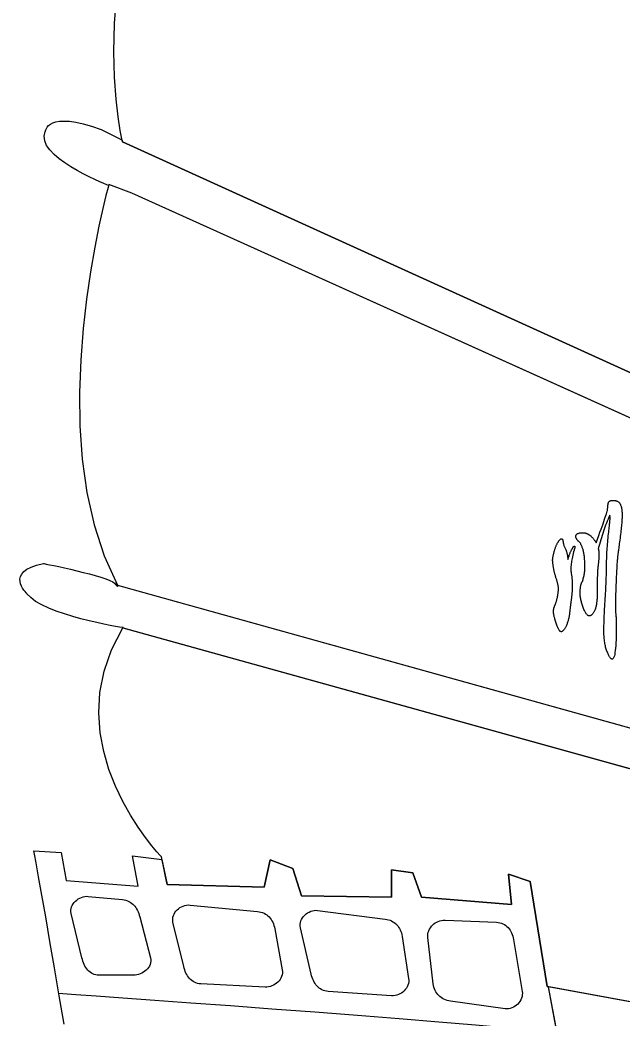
# Model space of a CAD drawing. Extents: x -45 to 45, y -91 to 91.
# Drawn here: x -20.69 to -5.53, y -52.34 to -27.2 of the extents above; entities that cross this region are included whole.
import ezdxf

# ---------------------------------------------------------------- set-up
doc = ezdxf.new("R2010")
doc.units = 0
doc.layers.get('0').update_dxf_attribs({"linetype": 'CONTINUOUS'})

msp = doc.modelspace()

# ---------------------------------------------------------------- linework, layer by layer
for points in [[(12.4916, -44.1894), (-18.1193, -30.27), (-18.1193, -30.27), (-18.1349, -30.1961), (-18.1743, -29.9834), (-18.2257, -29.6448), (-18.2775, -29.1934), (-18.3178, -28.6419), (-18.3351, -28.0036), (-18.3177, -27.2913), (-18.254, -26.5183)], [(-18.467, -31.3685), (-18.467, -31.3685), (-18.51, -31.351), (-18.5852, -31.3199), (-18.6872, -31.2758), (-18.8109, -31.22), (-18.9507, -31.1533), (-19.1017, -31.077), (-19.2584, -30.992), (-19.4157, -30.8995), (-19.5679, -30.8003), (-19.7102, -30.6958), (-19.837, -30.5868), (-19.9433, -30.4746), (-20.0235, -30.3599), (-20.0727, -30.2442), (-20.0853, -30.1283), (-20.0563, -30.0134), (-20.0563, -30.0134), (-20.0555, -30.0072), (-20.052, -29.9902), (-20.0438, -29.9648), (-20.0293, -29.9335), (-20.0061, -29.8985), (-19.9728, -29.8623), (-19.9273, -29.8273), (-19.8677, -29.796), (-19.792, -29.7703), (-19.6984, -29.7532), (-19.585, -29.7467), (-19.4502, -29.7535), (-19.2916, -29.7755), (-19.1077, -29.8157), (-18.8964, -29.8759), (-18.6559, -29.959), (-18.131, -30.2158), (-18.131, -30.2158), (-18.1295, -30.222), (-18.1282, -30.228), (-18.127, -30.2336), (-18.126, -30.2389), (-18.1249, -30.2437), (-18.124, -30.2482), (-18.1231, -30.2523), (-18.1224, -30.256), (-18.1216, -30.2592), (-18.121, -30.262), (-18.1204, -30.2643), (-18.12, -30.2664), (-18.1196, -30.2679), (-18.1194, -30.2691), (-18.1193, -30.2697), (-18.1193, -30.27), (12.4916, -44.1894)], [(-18.46, -31.3434), (-18.46, -31.3434), (-18.4796, -31.4151), (-18.5332, -31.6217), (-18.6124, -31.9502), (-18.7092, -32.3878), (-18.8151, -32.9212), (-18.9222, -33.5378), (-19.0221, -34.2244), (-19.1067, -34.9684), (-19.1675, -35.7563), (-19.1967, -36.5755), (-19.1858, -37.413), (-19.1269, -38.2559), (-19.0113, -39.0909), (-18.8313, -39.9056), (-18.5783, -40.6866), (-18.2445, -41.4212), (13.2311, -50.194)], [(12.7746, -45.3974), (-17.8851, -31.5609), (-18.46, -31.3434), (-18.46, -31.3434), (-18.46, -31.3434), (-18.46, -31.3437), (-18.4601, -31.3442), (-18.4604, -31.345), (-18.4606, -31.3458), (-18.4609, -31.347), (-18.4612, -31.3483), (-18.4618, -31.3499), (-18.4621, -31.3515), (-18.4627, -31.3534), (-18.4633, -31.3554), (-18.464, -31.3577), (-18.4646, -31.3601), (-18.4654, -31.3628), (-18.4661, -31.3655), (-18.467, -31.3685)], [(12.7999, -45.4088), (-17.8851, -31.5609), (-18.46, -31.3434)], [(-6.2089, -40.3546), (-6.2089, -40.3546), (-6.1741, -40.262), (-6.1417, -40.175), (-6.1114, -40.0931), (-6.0834, -40.0166), (-6.0574, -39.9452), (-6.0338, -39.8794), (-6.0123, -39.8186), (-5.9932, -39.7634), (-5.9759, -39.7131), (-5.9611, -39.6683), (-5.9483, -39.6287), (-5.9379, -39.5945), (-5.9295, -39.5654), (-5.9234, -39.5419), (-5.9195, -39.5234), (-5.9179, -39.5105), (-5.9179, -39.5105), (-5.917, -39.4924), (-5.9161, -39.4754), (-5.915, -39.4591), (-5.9138, -39.4439), (-5.9123, -39.4293), (-5.9108, -39.4157), (-5.9091, -39.4029), (-5.9074, -39.3911), (-5.9052, -39.3799), (-5.903, -39.3698), (-5.9006, -39.3604), (-5.8982, -39.3521), (-5.8955, -39.3445), (-5.8927, -39.3378), (-5.8897, -39.3319), (-5.8867, -39.327), (-5.8867, -39.327), (-5.8831, -39.3224), (-5.8793, -39.3183), (-5.8751, -39.3143), (-5.8707, -39.3108), (-5.8657, -39.3074), (-5.8604, -39.3045), (-5.8548, -39.3017), (-5.8489, -39.2994), (-5.8425, -39.2971), (-5.8358, -39.2952), (-5.8287, -39.2936), (-5.8213, -39.2925), (-5.8134, -39.2914), (-5.8053, -39.2907), (-5.7968, -39.2903), (-5.788, -39.2903), (-5.788, -39.2903), (-5.7707, -39.2906), (-5.7542, -39.2916), (-5.7385, -39.2934), (-5.7236, -39.296), (-5.7092, -39.2991), (-5.6957, -39.303), (-5.683, -39.3077), (-5.671, -39.3132), (-5.6596, -39.3192), (-5.6489, -39.3259), (-5.639, -39.3334), (-5.63, -39.3418), (-5.6216, -39.3507), (-5.6139, -39.3604), (-5.607, -39.3708), (-5.6009, -39.382), (-5.6009, -39.382), (-5.5951, -39.3937), (-5.5898, -39.4063), (-5.5848, -39.4195), (-5.5803, -39.4336), (-5.576, -39.4482), (-5.5723, -39.4636), (-5.5688, -39.4797), (-5.5658, -39.4966), (-5.5629, -39.514), (-5.5606, -39.5323), (-5.5585, -39.5514), (-5.5569, -39.5712), (-5.5555, -39.5916), (-5.5547, -39.6127), (-5.5542, -39.6346), (-5.5541, -39.6573), (-5.5541, -39.6573), (-5.5542, -39.6809), (-5.5548, -39.7064), (-5.5557, -39.7335), (-5.5572, -39.7625), (-5.5589, -39.793), (-5.5612, -39.8254), (-5.5638, -39.8593), (-5.567, -39.8951), (-5.5703, -39.9323), (-5.5742, -39.9715), (-5.5784, -40.0123), (-5.5832, -40.0549), (-5.5882, -40.099), (-5.5938, -40.1449), (-5.5996, -40.1924), (-5.6061, -40.2419), (-5.6061, -40.2419), (-5.6123, -40.2905), (-5.6182, -40.3364), (-5.6238, -40.3793), (-5.6291, -40.4195), (-5.6338, -40.4567), (-5.6383, -40.4912), (-5.6424, -40.5229), (-5.6463, -40.5518), (-5.6495, -40.5776), (-5.6526, -40.6007), (-5.6552, -40.621), (-5.6576, -40.6385), (-5.6595, -40.6529), (-5.6611, -40.6647), (-5.6623, -40.6736), (-5.6633, -40.6797), (-5.6633, -40.6797), (-5.6651, -40.6921), (-5.6671, -40.7073), (-5.6692, -40.7251), (-5.6713, -40.7458), (-5.6734, -40.769), (-5.6755, -40.795), (-5.6777, -40.8237), (-5.6801, -40.8553), (-5.6822, -40.8893), (-5.6846, -40.9261), (-5.687, -40.9656), (-5.6894, -41.008), (-5.6918, -41.0528), (-5.6944, -41.1005), (-5.6969, -41.1508), (-5.6996, -41.204), (-5.6996, -41.204), (-5.702, -41.2575), (-5.7044, -41.3096), (-5.7065, -41.3602), (-5.7086, -41.4095), (-5.7104, -41.457), (-5.7121, -41.5033), (-5.7136, -41.5479), (-5.7151, -41.5912), (-5.7161, -41.6328), (-5.7172, -41.6731), (-5.7181, -41.7117), (-5.719, -41.749), (-5.7194, -41.7846), (-5.7199, -41.8189), (-5.7202, -41.8515), (-5.7204, -41.8829), (-5.7204, -41.8829), (-5.7202, -41.9125), (-5.7201, -41.9409), (-5.7198, -41.9679), (-5.7196, -41.9936), (-5.7191, -42.0177), (-5.7188, -42.0405), (-5.7182, -42.0619), (-5.7177, -42.0821), (-5.7168, -42.1006), (-5.7161, -42.1179), (-5.7152, -42.1336), (-5.7144, -42.1482), (-5.7133, -42.1612), (-5.7123, -42.1729), (-5.7111, -42.1832), (-5.71, -42.1923), (-5.71, -42.1923), (-5.7086, -42.2007), (-5.7074, -42.21), (-5.7063, -42.2201), (-5.7054, -42.231), (-5.7044, -42.2426), (-5.7035, -42.255), (-5.7027, -42.2681), (-5.7021, -42.282), (-5.7014, -42.2966), (-5.7009, -42.312), (-5.7005, -42.3281), (-5.7002, -42.345), (-5.6999, -42.3626), (-5.6997, -42.381), (-5.6996, -42.4002), (-5.6996, -42.4203), (-5.6996, -42.4203), (-5.6999, -42.5249), (-5.7011, -42.6229), (-5.7031, -42.7141), (-5.706, -42.7987), (-5.7095, -42.8764), (-5.714, -42.9474), (-5.7193, -43.0116), (-5.7255, -43.0692), (-5.7323, -43.1197), (-5.7401, -43.1637), (-5.7486, -43.2008), (-5.758, -43.2313), (-5.7681, -43.2548), (-5.7791, -43.2718), (-5.7909, -43.282), (-5.8036, -43.2855), (-5.8036, -43.2855), (-5.8101, -43.2846), (-5.8169, -43.2823), (-5.8238, -43.2783), (-5.8311, -43.2729), (-5.8384, -43.2658), (-5.846, -43.2573), (-5.8538, -43.2472), (-5.8619, -43.2356), (-5.87, -43.2223), (-5.8785, -43.2075), (-5.8871, -43.1911), (-5.896, -43.1733), (-5.905, -43.1537), (-5.9143, -43.1328), (-5.9238, -43.1102), (-5.9335, -43.0862), (-5.9335, -43.0862), (-5.9428, -43.0608), (-5.9515, -43.0349), (-5.9596, -43.008), (-5.9674, -42.9807), (-5.9743, -42.9525), (-5.9808, -42.9237), (-5.9865, -42.8941), (-5.9919, -42.864), (-5.9964, -42.8328), (-6.0003, -42.8012), (-6.0036, -42.7686), (-6.0064, -42.7356), (-6.0085, -42.7017), (-6.01, -42.6672), (-6.0109, -42.6318), (-6.0114, -42.596), (-6.0114, -42.596), (-6.0112, -42.5585), (-6.0108, -42.5192), (-6.01, -42.4779), (-6.0092, -42.4347), (-6.0079, -42.3894), (-6.0065, -42.3422), (-6.0048, -42.293), (-6.0029, -42.242), (-6.0006, -42.1887), (-5.9981, -42.1337), (-5.9952, -42.0767), (-5.9923, -42.0178), (-5.9889, -41.9567), (-5.9854, -41.8939), (-5.9816, -41.8291), (-5.9776, -41.7624), (-5.9776, -41.7624), (-5.9733, -41.6954), (-5.9695, -41.6304), (-5.966, -41.5673), (-5.9628, -41.5062), (-5.9597, -41.4468), (-5.9569, -41.3895), (-5.9544, -41.334), (-5.9523, -41.2806), (-5.9502, -41.2288), (-5.9485, -41.179), (-5.9471, -41.1312), (-5.946, -41.0853), (-5.945, -41.0412), (-5.9443, -40.9992), (-5.9439, -40.959), (-5.9439, -40.9208), (-5.9439, -40.9208), (-5.9436, -40.8828), (-5.9431, -40.8438), (-5.9423, -40.8036), (-5.9412, -40.7625), (-5.9396, -40.7201), (-5.9379, -40.6767), (-5.9357, -40.6322), (-5.9334, -40.5866), (-5.9305, -40.5398), (-5.9274, -40.4919), (-5.924, -40.4429), (-5.9204, -40.3929), (-5.9163, -40.3416), (-5.9119, -40.2894), (-5.9072, -40.236), (-5.9023, -40.1816), (-5.9023, -40.1816), (-5.8965, -40.1349), (-5.8912, -40.0908), (-5.8862, -40.0493), (-5.8817, -40.0104), (-5.8774, -39.974), (-5.8737, -39.9401), (-5.8702, -39.9088), (-5.8672, -39.8801), (-5.8643, -39.8537), (-5.862, -39.83), (-5.8599, -39.8088), (-5.8583, -39.7902), (-5.8569, -39.774), (-5.8561, -39.7605), (-5.8556, -39.7496), (-5.8555, -39.7412), (-5.8555, -39.7412), (-5.8555, -39.7339), (-5.8556, -39.7271), (-5.8558, -39.7206), (-5.8561, -39.7145), (-5.8564, -39.7084), (-5.8568, -39.7028), (-5.8573, -39.6975), (-5.858, -39.6926), (-5.8586, -39.6877), (-5.8594, -39.6833), (-5.8603, -39.679), (-5.8613, -39.6752), (-5.8622, -39.6715), (-5.8633, -39.6682), (-5.8645, -39.6651), (-5.8659, -39.6625), (-5.8659, -39.6625), (-5.887, -39.7105), (-5.9078, -39.7594), (-5.9281, -39.8089), (-5.948, -39.859), (-5.9674, -39.9097), (-5.9864, -39.9612), (-6.0049, -40.0133), (-6.023, -40.0661), (-6.0406, -40.1195), (-6.0578, -40.1735), (-6.0745, -40.2282), (-6.0908, -40.2837), (-6.1066, -40.3397), (-6.122, -40.3964), (-6.137, -40.4537), (-6.1517, -40.5119), (-6.1517, -40.5119), (-6.1497, -40.5191), (-6.1479, -40.5267), (-6.1463, -40.5346), (-6.1448, -40.5428), (-6.1433, -40.5511), (-6.1421, -40.5597), (-6.1409, -40.5686), (-6.14, -40.578), (-6.139, -40.5874), (-6.1382, -40.5971), (-6.1376, -40.6071), (-6.1371, -40.6175), (-6.1366, -40.6279), (-6.1363, -40.6388), (-6.1362, -40.6498), (-6.1362, -40.6613), (-6.1362, -40.6613), (-6.1362, -40.6731), (-6.1365, -40.686), (-6.137, -40.6997), (-6.1377, -40.7145), (-6.1385, -40.73), (-6.1397, -40.7466), (-6.141, -40.764), (-6.1426, -40.7825), (-6.1442, -40.8017), (-6.1461, -40.822), (-6.1482, -40.8431), (-6.1506, -40.8652), (-6.1531, -40.8881), (-6.1559, -40.9121), (-6.1588, -40.9369), (-6.1621, -40.9628), (-6.1621, -40.9628), (-6.1645, -40.9857), (-6.1669, -41.0117), (-6.169, -41.0405), (-6.1711, -41.0724), (-6.1729, -41.107), (-6.1746, -41.1447), (-6.1761, -41.1852), (-6.1776, -41.2288), (-6.1786, -41.275), (-6.1797, -41.3243), (-6.1806, -41.3764), (-6.1815, -41.4316), (-6.1819, -41.4895), (-6.1824, -41.5505), (-6.1827, -41.6142), (-6.1829, -41.6811), (-6.1829, -41.6811), (-6.183, -41.7087), (-6.1836, -41.736), (-6.1846, -41.7626), (-6.1863, -41.7887), (-6.1882, -41.8139), (-6.1908, -41.8386), (-6.1936, -41.8626), (-6.1971, -41.8862), (-6.2008, -41.9088), (-6.205, -41.931), (-6.2096, -41.9525), (-6.2149, -41.9735), (-6.2204, -41.9936), (-6.2266, -42.0132), (-6.233, -42.0321), (-6.2401, -42.0507), (-6.2401, -42.0507), (-6.2472, -42.0681), (-6.2546, -42.0844), (-6.2621, -42.0996), (-6.2699, -42.1137), (-6.2777, -42.1266), (-6.2858, -42.1384), (-6.2939, -42.1491), (-6.3024, -42.1587), (-6.3108, -42.1671), (-6.3195, -42.1744), (-6.3283, -42.1806), (-6.3374, -42.1857), (-6.3466, -42.1896), (-6.356, -42.1925), (-6.3655, -42.1943), (-6.3752, -42.1949), (-6.3752, -42.1949), (-6.3848, -42.194), (-6.3946, -42.1916), (-6.4042, -42.1874), (-6.4141, -42.1818), (-6.4237, -42.1745), (-6.4336, -42.1656), (-6.4432, -42.1551), (-6.4531, -42.1431), (-6.4627, -42.1292), (-6.4726, -42.1139), (-6.4822, -42.0968), (-6.4921, -42.0783), (-6.5017, -42.0581), (-6.5116, -42.0363), (-6.5212, -42.0128), (-6.5311, -41.9878), (-6.5311, -41.9878), (-6.5404, -41.9619), (-6.5492, -41.9365), (-6.5573, -41.9114), (-6.5651, -41.8867), (-6.572, -41.8622), (-6.5784, -41.8382), (-6.5841, -41.8144), (-6.5895, -41.7911), (-6.594, -41.7679), (-6.5979, -41.7452), (-6.6012, -41.7226), (-6.604, -41.7006), (-6.6061, -41.6788), (-6.6076, -41.6574), (-6.6085, -41.6362), (-6.609, -41.6155), (-6.609, -41.6155), (-6.6088, -41.5951), (-6.6084, -41.5755), (-6.6076, -41.5565), (-6.6066, -41.5383), (-6.6052, -41.5206), (-6.6037, -41.5037), (-6.6018, -41.4875), (-6.5998, -41.472), (-6.5973, -41.457), (-6.5947, -41.4428), (-6.5916, -41.4293), (-6.5885, -41.4165), (-6.5848, -41.4042), (-6.5811, -41.3927), (-6.577, -41.3819), (-6.5727, -41.3718), (-6.5727, -41.3718), (-6.5625, -41.3498), (-6.5531, -41.3273), (-6.5443, -41.3042), (-6.5362, -41.2806), (-6.5287, -41.2563), (-6.5218, -41.2316), (-6.5156, -41.2061), (-6.5102, -41.1803), (-6.5053, -41.1536), (-6.5011, -41.1266), (-6.4975, -41.099), (-6.4946, -41.0708), (-6.4922, -41.042), (-6.4907, -41.0126), (-6.4898, -40.9826), (-6.4895, -40.9523), (-6.4895, -40.9523), (-6.4896, -40.9217), (-6.4901, -40.8919), (-6.4908, -40.8628), (-6.492, -40.8344), (-6.4933, -40.8065), (-6.4952, -40.7795), (-6.4972, -40.7531), (-6.4998, -40.7275), (-6.5024, -40.7023), (-6.5056, -40.6779), (-6.509, -40.6542), (-6.5128, -40.6312), (-6.5168, -40.6088), (-6.5212, -40.5872), (-6.5259, -40.5662), (-6.5311, -40.546), (-6.5311, -40.546), (-6.5363, -40.5262), (-6.5418, -40.5073), (-6.5476, -40.4892), (-6.5537, -40.4718), (-6.5599, -40.455), (-6.5664, -40.4391), (-6.5732, -40.424), (-6.5803, -40.4096), (-6.5874, -40.3958), (-6.595, -40.3827), (-6.6027, -40.3704), (-6.6108, -40.359), (-6.619, -40.3482), (-6.6275, -40.3382), (-6.6363, -40.3289), (-6.6454, -40.3205), (-6.6454, -40.3205), (-6.6541, -40.3122), (-6.6624, -40.3041), (-6.6699, -40.296), (-6.6771, -40.2881), (-6.6836, -40.2801), (-6.6896, -40.2723), (-6.695, -40.2645), (-6.6999, -40.2569), (-6.7041, -40.2491), (-6.7078, -40.2415), (-6.7108, -40.234), (-6.7135, -40.2265), (-6.7155, -40.219), (-6.717, -40.2117), (-6.7179, -40.2045), (-6.7182, -40.1973), (-6.7182, -40.1973), (-6.7174, -40.1858), (-6.7152, -40.1751), (-6.7115, -40.1651), (-6.7065, -40.1559), (-6.6998, -40.1474), (-6.6918, -40.1396), (-6.6823, -40.1326), (-6.6714, -40.1264), (-6.6589, -40.1207), (-6.645, -40.1159), (-6.6296, -40.1119), (-6.6129, -40.1087), (-6.5945, -40.106), (-6.5748, -40.1042), (-6.5536, -40.1032), (-6.5311, -40.1029), (-6.5311, -40.1029), (-6.5212, -40.103), (-6.5113, -40.1038), (-6.5012, -40.105), (-6.4913, -40.1069), (-6.4811, -40.109), (-6.471, -40.1119), (-6.4607, -40.1152), (-6.4505, -40.1192), (-6.4399, -40.1234), (-6.4294, -40.1284), (-6.4187, -40.1337), (-6.4082, -40.1397), (-6.3974, -40.146), (-6.3866, -40.153), (-6.3756, -40.1604), (-6.3648, -40.1685), (-6.3648, -40.1685), (-6.3537, -40.1767), (-6.3429, -40.1856), (-6.3322, -40.1948), (-6.3218, -40.2046), (-6.3115, -40.2146), (-6.3014, -40.2252), (-6.2914, -40.2361), (-6.2816, -40.2477), (-6.2719, -40.2594), (-6.2624, -40.2717), (-6.253, -40.2844), (-6.2439, -40.2977), (-6.2348, -40.3112), (-6.226, -40.3252), (-6.2173, -40.3396), (-6.2089, -40.3546)], [(-6.9157, -40.7741), (-6.9157, -40.7741), (-6.9085, -40.7515), (-6.9014, -40.7298), (-6.8945, -40.7089), (-6.8878, -40.6889), (-6.881, -40.6696), (-6.8744, -40.6513), (-6.868, -40.6338), (-6.8617, -40.6173), (-6.8553, -40.6014), (-6.8491, -40.5865), (-6.843, -40.5723), (-6.8371, -40.5591), (-6.8311, -40.5466), (-6.8254, -40.535), (-6.8197, -40.5243), (-6.8143, -40.5145), (-6.8143, -40.5145), (-6.8088, -40.5052), (-6.8036, -40.4965), (-6.7986, -40.4884), (-6.7939, -40.4811), (-6.7893, -40.4742), (-6.7851, -40.4679), (-6.781, -40.4622), (-6.7772, -40.4574), (-6.7735, -40.4529), (-6.7701, -40.449), (-6.7669, -40.4457), (-6.764, -40.4431), (-6.7612, -40.441), (-6.7588, -40.4395), (-6.7565, -40.4386), (-6.7546, -40.4385), (-6.7546, -40.4385), (-6.7526, -40.4385), (-6.7508, -40.4388), (-6.7492, -40.4391), (-6.7477, -40.4397), (-6.7462, -40.4403), (-6.745, -40.4413), (-6.7438, -40.4424), (-6.7429, -40.4437), (-6.7419, -40.445), (-6.7411, -40.4466), (-6.7404, -40.4483), (-6.7399, -40.4502), (-6.7394, -40.4522), (-6.7391, -40.4544), (-6.739, -40.4568), (-6.739, -40.4595), (-6.739, -40.4595), (-6.739, -40.4621), (-6.7393, -40.4652), (-6.7396, -40.4686), (-6.7402, -40.4724), (-6.7408, -40.4764), (-6.7417, -40.4809), (-6.7428, -40.4856), (-6.7441, -40.4908), (-6.7454, -40.4961), (-6.747, -40.5019), (-6.7487, -40.5078), (-6.7506, -40.5143), (-6.7526, -40.521), (-6.7548, -40.5281), (-6.7571, -40.5354), (-6.7598, -40.5433), (-6.7598, -40.5433), (-6.7715, -40.5865), (-6.7824, -40.6287), (-6.7924, -40.6695), (-6.8016, -40.7094), (-6.8096, -40.7478), (-6.8169, -40.7853), (-6.8231, -40.8215), (-6.8286, -40.8566), (-6.8329, -40.8902), (-6.8364, -40.9229), (-6.8389, -40.9544), (-6.8406, -40.9847), (-6.8411, -41.0138), (-6.8409, -41.0417), (-6.8397, -41.0684), (-6.8377, -41.0939), (-6.8377, -41.0939), (-6.8338, -41.1148), (-6.8303, -41.1358), (-6.8269, -41.1568), (-6.824, -41.1778), (-6.8211, -41.1988), (-6.8186, -41.2199), (-6.8163, -41.2409), (-6.8143, -41.2622), (-6.8124, -41.2832), (-6.8108, -41.3045), (-6.8094, -41.3256), (-6.8084, -41.3469), (-6.8074, -41.3681), (-6.8069, -41.3894), (-6.8065, -41.4107), (-6.8065, -41.432), (-6.8065, -41.432), (-6.8065, -41.4531), (-6.8068, -41.4743), (-6.8071, -41.4951), (-6.8078, -41.5161), (-6.8086, -41.5368), (-6.8096, -41.5575), (-6.8108, -41.5779), (-6.8123, -41.5984), (-6.8137, -41.6185), (-6.8155, -41.6387), (-6.8173, -41.6586), (-6.8195, -41.6786), (-6.8218, -41.6983), (-6.8243, -41.7181), (-6.8269, -41.7376), (-6.8299, -41.7571), (-6.8299, -41.7571), (-6.8326, -41.7764), (-6.8356, -41.7963), (-6.8383, -41.8165), (-6.8413, -41.8371), (-6.844, -41.8579), (-6.8468, -41.8793), (-6.8495, -41.9008), (-6.8525, -41.9229), (-6.8552, -41.9451), (-6.8579, -41.9678), (-6.8606, -41.9907), (-6.8634, -42.0141), (-6.866, -42.0377), (-6.8687, -42.0618), (-6.8714, -42.0862), (-6.8741, -42.111), (-6.8741, -42.111), (-6.8767, -42.1356), (-6.8799, -42.1599), (-6.8833, -42.1836), (-6.8873, -42.207), (-6.8914, -42.2298), (-6.8961, -42.2523), (-6.901, -42.2742), (-6.9065, -42.2958), (-6.912, -42.3168), (-6.9181, -42.3375), (-6.9245, -42.3576), (-6.9314, -42.3774), (-6.9385, -42.3966), (-6.9461, -42.4155), (-6.954, -42.4338), (-6.9624, -42.4518), (-6.9624, -42.4518), (-6.9706, -42.4689), (-6.979, -42.4849), (-6.9871, -42.4998), (-6.9954, -42.5137), (-7.0034, -42.5263), (-7.0115, -42.538), (-7.0193, -42.5485), (-7.0273, -42.558), (-7.0349, -42.5662), (-7.0426, -42.5734), (-7.0501, -42.5794), (-7.0577, -42.5845), (-7.065, -42.5883), (-7.0725, -42.5911), (-7.0797, -42.5928), (-7.0871, -42.5934), (-7.0871, -42.5934), (-7.0942, -42.5925), (-7.1014, -42.5899), (-7.1087, -42.5857), (-7.1162, -42.5799), (-7.1237, -42.5722), (-7.1313, -42.5629), (-7.139, -42.552), (-7.1468, -42.5395), (-7.1546, -42.5251), (-7.1625, -42.5092), (-7.1705, -42.4915), (-7.1786, -42.4723), (-7.1867, -42.4513), (-7.195, -42.4286), (-7.2034, -42.4043), (-7.2119, -42.3784), (-7.2119, -42.3784), (-7.22, -42.3519), (-7.2276, -42.3267), (-7.2347, -42.3024), (-7.2413, -42.2793), (-7.2473, -42.2571), (-7.2529, -42.2361), (-7.2579, -42.2161), (-7.2624, -42.1974), (-7.2663, -42.1794), (-7.2697, -42.1628), (-7.2726, -42.147), (-7.275, -42.1325), (-7.2768, -42.1188), (-7.2782, -42.1064), (-7.2791, -42.095), (-7.2794, -42.0848), (-7.2794, -42.0848), (-7.2791, -42.0748), (-7.2786, -42.0649), (-7.2778, -42.0549), (-7.2768, -42.045), (-7.2754, -42.0348), (-7.2738, -42.0249), (-7.2718, -42.0147), (-7.2696, -42.0048), (-7.2668, -41.9944), (-7.2639, -41.9842), (-7.2607, -41.9739), (-7.2573, -41.9637), (-7.2535, -41.9532), (-7.2494, -41.943), (-7.245, -41.9325), (-7.2404, -41.9223), (-7.2404, -41.9223), (-7.2355, -41.9116), (-7.2308, -41.9007), (-7.2262, -41.8894), (-7.2218, -41.8779), (-7.2174, -41.866), (-7.2132, -41.854), (-7.2092, -41.8416), (-7.2053, -41.8291), (-7.2014, -41.8161), (-7.1976, -41.803), (-7.194, -41.7894), (-7.1907, -41.7757), (-7.1873, -41.7615), (-7.1841, -41.7472), (-7.181, -41.7326), (-7.1781, -41.7178), (-7.1781, -41.7178), (-7.1751, -41.7027), (-7.1725, -41.688), (-7.17, -41.6735), (-7.1677, -41.6594), (-7.1655, -41.6453), (-7.1637, -41.6316), (-7.1619, -41.6181), (-7.1605, -41.605), (-7.159, -41.5919), (-7.1578, -41.5792), (-7.1568, -41.5667), (-7.156, -41.5545), (-7.1553, -41.5424), (-7.155, -41.5307), (-7.1547, -41.5192), (-7.1547, -41.5081), (-7.1547, -41.5081), (-7.1548, -41.4966), (-7.1554, -41.4847), (-7.1563, -41.4724), (-7.1577, -41.4598), (-7.1593, -41.4465), (-7.1615, -41.4329), (-7.164, -41.4188), (-7.167, -41.4044), (-7.1701, -41.3893), (-7.1738, -41.3738), (-7.1778, -41.3579), (-7.1824, -41.3417), (-7.1871, -41.3249), (-7.1924, -41.3078), (-7.1979, -41.2901), (-7.2041, -41.2721), (-7.2041, -41.2721), (-7.21, -41.2537), (-7.2159, -41.2355), (-7.2214, -41.2174), (-7.227, -41.1994), (-7.2322, -41.1814), (-7.2373, -41.1637), (-7.2421, -41.146), (-7.2469, -41.1285), (-7.2512, -41.1109), (-7.2554, -41.0935), (-7.2594, -41.0763), (-7.2634, -41.0592), (-7.2669, -41.0421), (-7.2704, -41.0251), (-7.2736, -41.0083), (-7.2768, -40.9916), (-7.2768, -40.9916), (-7.2795, -40.975), (-7.2822, -40.9591), (-7.2846, -40.9435), (-7.287, -40.9287), (-7.2889, -40.9142), (-7.2909, -40.9004), (-7.2926, -40.8869), (-7.2943, -40.8742), (-7.2955, -40.8617), (-7.2967, -40.8499), (-7.2977, -40.8385), (-7.2987, -40.8278), (-7.2992, -40.8174), (-7.2997, -40.8077), (-7.3, -40.7984), (-7.3002, -40.7898), (-7.3002, -40.7898), (-7.2999, -40.7808), (-7.2994, -40.7713), (-7.2986, -40.7611), (-7.2975, -40.7505), (-7.2959, -40.739), (-7.2942, -40.727), (-7.292, -40.7144), (-7.2897, -40.7012), (-7.2868, -40.6871), (-7.2837, -40.6727), (-7.2803, -40.6574), (-7.2767, -40.6418), (-7.2726, -40.6253), (-7.2682, -40.6082), (-7.2635, -40.5905), (-7.2586, -40.5722), (-7.2586, -40.5722), (-7.2532, -40.5536), (-7.2479, -40.5358), (-7.2423, -40.5183), (-7.2369, -40.5015), (-7.2312, -40.485), (-7.2255, -40.4692), (-7.2196, -40.4538), (-7.2138, -40.4391), (-7.2076, -40.4246), (-7.2015, -40.4108), (-7.1952, -40.3974), (-7.1889, -40.3848), (-7.1823, -40.3724), (-7.1759, -40.3607), (-7.1691, -40.3494), (-7.1625, -40.3389), (-7.1625, -40.3389), (-7.1556, -40.3287), (-7.1491, -40.3191), (-7.1427, -40.3102), (-7.1365, -40.3021), (-7.1304, -40.2945), (-7.1247, -40.2876), (-7.119, -40.2813), (-7.1137, -40.2759), (-7.1083, -40.2709), (-7.1032, -40.2667), (-7.0983, -40.2631), (-7.0936, -40.2602), (-7.089, -40.2578), (-7.0848, -40.2562), (-7.0806, -40.2553), (-7.0767, -40.255), (-7.0767, -40.255), (-7.0728, -40.2553), (-7.0692, -40.2562), (-7.0657, -40.2577), (-7.0625, -40.2598), (-7.0594, -40.2625), (-7.0565, -40.2659), (-7.0538, -40.2698), (-7.0514, -40.2746), (-7.0489, -40.2797), (-7.0468, -40.2856), (-7.0447, -40.2919), (-7.043, -40.2991), (-7.0414, -40.3066), (-7.04, -40.315), (-7.0387, -40.324), (-7.0378, -40.3336), (-7.0378, -40.3336), (-7.0365, -40.3434), (-7.0351, -40.3534), (-7.0332, -40.3635), (-7.0312, -40.3738), (-7.0287, -40.3841), (-7.0259, -40.3946), (-7.0228, -40.4053), (-7.0195, -40.4161), (-7.0157, -40.4269), (-7.0116, -40.4379), (-7.0072, -40.449), (-7.0026, -40.4604), (-6.9974, -40.4717), (-6.9921, -40.4832), (-6.9865, -40.4949), (-6.9806, -40.5067), (-6.9806, -40.5067), (-6.9744, -40.5187), (-6.9686, -40.5314), (-6.9631, -40.5446), (-6.9579, -40.5587), (-6.9528, -40.5731), (-6.9481, -40.5884), (-6.9437, -40.6041), (-6.9396, -40.6206), (-6.9356, -40.6375), (-6.9319, -40.6552), (-6.9285, -40.6735), (-6.9255, -40.6924), (-6.9225, -40.7119), (-6.9199, -40.732), (-6.9176, -40.7527), (-6.9157, -40.7741)], [(13.0748, -51.1596), (-18.0931, -42.5012), (-18.1013, -42.4919), (-18.1013, -42.4919), (-18.1239, -42.4882), (-18.1887, -42.4774), (-18.2899, -42.4595), (-18.4225, -42.4348), (-18.581, -42.4031), (-18.7603, -42.3648), (-18.9548, -42.3199), (-19.1595, -42.2686), (-19.3686, -42.2107), (-19.5774, -42.1467), (-19.78, -42.0765), (-19.9715, -42.0004), (-20.1462, -41.9182), (-20.2991, -41.8304), (-20.4247, -41.7367), (-20.518, -41.6377), (-20.518, -41.6377), (-20.5244, -41.6313), (-20.5417, -41.6132), (-20.5666, -41.5846), (-20.5959, -41.5471), (-20.6261, -41.5017), (-20.6543, -41.45), (-20.677, -41.3932), (-20.6912, -41.3328), (-20.6932, -41.2699), (-20.6803, -41.2061), (-20.6489, -41.1425), (-20.5959, -41.0807), (-20.5179, -41.0218), (-20.4119, -40.9673), (-20.2744, -40.9184), (-20.1024, -40.8767), (-20.1024, -40.8767), (-20.084, -40.8803), (-20.0319, -40.8909), (-19.9507, -40.9078), (-19.845, -40.9302), (-19.7191, -40.9573), (-19.5779, -40.9887), (-19.4257, -41.0235), (-19.2672, -41.0611), (-19.1068, -41.1005), (-18.9492, -41.1412), (-18.7989, -41.1825), (-18.6606, -41.2239), (-18.5385, -41.2642), (-18.4376, -41.3032), (-18.3621, -41.3399), (-18.3168, -41.3737), (-18.3168, -41.3737), (-18.2911, -41.4019), (-18.2716, -41.4232), (-18.2576, -41.4381), (-18.2485, -41.4476), (-18.2436, -41.452), (-18.2425, -41.4524), (-18.2443, -41.4494), (-18.2487, -41.4438), (-18.2546, -41.4359), (-18.262, -41.427), (-18.2697, -41.4174), (-18.2777, -41.408), (-18.2848, -41.3993), (-18.2907, -41.3924), (-18.2946, -41.3877), (-18.2962, -41.386), (-18.2631, -41.3849), (-18.2631, -41.3849), (-18.2619, -41.387), (-18.2607, -41.3894), (-18.2595, -41.3915), (-18.2583, -41.3939), (-18.2571, -41.396), (-18.2559, -41.3984), (-18.2547, -41.4006), (-18.2537, -41.403), (-18.2525, -41.4051), (-18.2513, -41.4075), (-18.2501, -41.4096), (-18.249, -41.412), (-18.2478, -41.4141), (-18.2466, -41.4165), (-18.2454, -41.4188), (-18.2445, -41.4212), (13.0915, -50.1551)], [(-0.504, -52.7906), (-7.4371, -51.5221), (-7.8682, -48.8763), (-8.407, -48.6951), (-8.3352, -49.4562), (-10.5983, -49.275), (-10.8138, -48.6589), (-11.3527, -48.5864), (-11.3527, -49.275), (-13.6158, -49.2388), (-13.8314, -48.5501), (-14.4061, -48.3327), (-14.5498, -49.0213), (-16.9926, -48.9488), (-17.1363, -48.2602), (-17.1363, -48.2602), (-17.1669, -48.2276), (-17.2516, -48.1329), (-17.3796, -47.9798), (-17.5403, -47.7725), (-17.7228, -47.5147), (-17.9166, -47.2107), (-18.1107, -46.8643), (-18.2947, -46.4797), (-18.4573, -46.0604), (-18.5884, -45.6108), (-18.6769, -45.1348), (-18.7122, -44.6364), (-18.6834, -44.1193), (-18.5801, -43.5879), (-18.3912, -43.0459), (-18.1062, -42.4976), (13.0748, -51.1596)], [(-19.5865, -52.4695), (-19.7056, -51.7547), (-19.8244, -51.0534), (-19.9397, -50.3847), (-20.0475, -49.7674), (-20.1441, -49.2203), (-20.2256, -48.762), (-20.2886, -48.4114), (-20.3291, -48.1873), (-20.3435, -48.1085), (-19.6613, -48.1447), (-19.5356, -48.8511), (-17.7223, -48.996), (-17.866, -48.2353), (-17.1299, -48.3258), (-17.1231, -48.3235), (-16.9926, -48.9488), (-14.5498, -49.0213), (-14.4061, -48.3327), (-13.8314, -48.5501), (-13.6158, -49.2388), (-11.3527, -49.275), (-11.3527, -48.5864), (-10.8138, -48.6589), (-10.5983, -49.275), (-8.3352, -49.4562), (-8.407, -48.6951), (-7.8682, -48.8763), (-7.4371, -51.5221), (-7.4135, -51.5264), (-7.1684, -52.8455)], [(-18.9749, -49.2514), (-18.1128, -49.333), (-18.1128, -49.333), (-18.0696, -49.3388), (-18.0289, -49.3484), (-17.9904, -49.3614), (-17.9543, -49.3777), (-17.9202, -49.3969), (-17.8885, -49.4193), (-17.8588, -49.4443), (-17.8314, -49.472), (-17.8058, -49.502), (-17.7823, -49.5344), (-17.7608, -49.5688), (-17.7413, -49.6054), (-17.7236, -49.6435), (-17.7079, -49.6835), (-17.6938, -49.7249), (-17.6818, -49.7678), (-17.4125, -50.8006), (-17.4125, -50.8006), (-17.4046, -50.8435), (-17.4038, -50.8856), (-17.4093, -50.9264), (-17.4209, -50.966), (-17.4378, -51.0038), (-17.4597, -51.0397), (-17.486, -51.0733), (-17.5164, -51.1047), (-17.5501, -51.1331), (-17.5869, -51.1587), (-17.6261, -51.181), (-17.6675, -51.1999), (-17.7103, -51.2149), (-17.7543, -51.2261), (-17.7988, -51.233), (-17.8435, -51.2354), (-18.7055, -51.2354), (-18.7055, -51.2354), (-18.7487, -51.233), (-18.7896, -51.2261), (-18.8283, -51.215), (-18.8648, -51.2), (-18.899, -51.1811), (-18.9311, -51.1589), (-18.961, -51.1334), (-18.9888, -51.105), (-19.0142, -51.0737), (-19.0378, -51.0401), (-19.0592, -51.0042), (-19.0787, -50.9664), (-19.0959, -50.9268), (-19.1114, -50.8858), (-19.1248, -50.8436), (-19.1365, -50.8006), (-19.4059, -49.6863), (-19.4059, -49.6863), (-19.4128, -49.6427), (-19.4131, -49.5998), (-19.407, -49.5578), (-19.3953, -49.5171), (-19.378, -49.4778), (-19.3562, -49.4406), (-19.3299, -49.4056), (-19.2998, -49.3733), (-19.2661, -49.3437), (-19.2296, -49.3177), (-19.1905, -49.2953), (-19.1496, -49.2771), (-19.107, -49.2631), (-19.0634, -49.254), (-19.0191, -49.2499), (-18.9749, -49.2514)], [(-16.4157, -49.4689), (-14.7187, -49.6319), (-14.7187, -49.6319), (-14.6754, -49.6378), (-14.6341, -49.6473), (-14.5948, -49.6601), (-14.5577, -49.6762), (-14.5225, -49.6952), (-14.4897, -49.7173), (-14.459, -49.742), (-14.4307, -49.7696), (-14.4043, -49.7993), (-14.3805, -49.8316), (-14.3589, -49.8661), (-14.3398, -49.9027), (-14.323, -49.9411), (-14.3086, -49.9814), (-14.2968, -50.0233), (-14.2876, -50.0668), (-14.0991, -51.0996), (-14.0991, -51.0996), (-14.0941, -51.1432), (-14.0954, -51.1861), (-14.1024, -51.2278), (-14.1149, -51.2683), (-14.1321, -51.3068), (-14.154, -51.3435), (-14.1799, -51.3778), (-14.2096, -51.4096), (-14.2424, -51.4383), (-14.2782, -51.4639), (-14.3164, -51.486), (-14.3567, -51.5044), (-14.3985, -51.5186), (-14.4417, -51.5286), (-14.4856, -51.5339), (-14.5301, -51.5344), (-16.1464, -51.4529), (-16.1464, -51.4529), (-16.1895, -51.4485), (-16.2304, -51.4402), (-16.2691, -51.4281), (-16.3056, -51.4125), (-16.3397, -51.3933), (-16.3718, -51.3711), (-16.4017, -51.3459), (-16.4295, -51.318), (-16.455, -51.2873), (-16.4786, -51.2544), (-16.5, -51.2192), (-16.5195, -51.1822), (-16.5368, -51.1432), (-16.5523, -51.1028), (-16.5657, -51.0609), (-16.5774, -51.018), (-16.8468, -49.9037), (-16.8468, -49.9037), (-16.8537, -49.8601), (-16.854, -49.8172), (-16.8479, -49.7751), (-16.8362, -49.7344), (-16.8189, -49.6951), (-16.7971, -49.6579), (-16.7708, -49.6229), (-16.7407, -49.5906), (-16.707, -49.561), (-16.6705, -49.535), (-16.6313, -49.5126), (-16.5904, -49.4945), (-16.5478, -49.4805), (-16.5042, -49.4714), (-16.4599, -49.4673), (-16.4157, -49.4689)], [(-13.2101, -49.6048), (-11.513, -49.8222), (-11.513, -49.8222), (-11.4697, -49.8293), (-11.4283, -49.8397), (-11.3888, -49.853), (-11.3514, -49.8695), (-11.3159, -49.8885), (-11.2826, -49.9105), (-11.2515, -49.935), (-11.2228, -49.9622), (-11.1961, -49.9916), (-11.1721, -50.0234), (-11.1505, -50.0574), (-11.1314, -50.0936), (-11.1148, -50.1316), (-11.1011, -50.1716), (-11.0901, -50.2133), (-11.082, -50.257), (-10.9204, -51.317), (-10.9204, -51.317), (-10.9166, -51.3608), (-10.9188, -51.404), (-10.9264, -51.446), (-10.9392, -51.4868), (-10.9566, -51.5256), (-10.9785, -51.5625), (-11.0042, -51.597), (-11.0337, -51.629), (-11.0661, -51.6578), (-11.1015, -51.6835), (-11.1392, -51.7055), (-11.1792, -51.7238), (-11.2206, -51.7378), (-11.2634, -51.7474), (-11.3071, -51.7521), (-11.3514, -51.7518), (-12.9407, -51.6431), (-12.9407, -51.6431), (-12.9838, -51.6379), (-13.0248, -51.6292), (-13.0635, -51.6167), (-13.1001, -51.601), (-13.1344, -51.5818), (-13.1666, -51.5597), (-13.1967, -51.5346), (-13.2247, -51.5069), (-13.2503, -51.4765), (-13.2739, -51.4438), (-13.2954, -51.4089), (-13.3149, -51.3721), (-13.3321, -51.3334), (-13.3474, -51.2931), (-13.3605, -51.2512), (-13.3718, -51.2083), (-13.6411, -50.0396), (-13.6411, -50.0396), (-13.6475, -49.9959), (-13.6475, -49.9527), (-13.6412, -49.9102), (-13.6293, -49.8691), (-13.612, -49.8293), (-13.5901, -49.7916), (-13.5638, -49.7561), (-13.5338, -49.7235), (-13.5002, -49.6937), (-13.4638, -49.6675), (-13.4249, -49.6451), (-13.3841, -49.6271), (-13.3417, -49.6135), (-13.2983, -49.6051), (-13.2542, -49.602), (-13.2101, -49.6048)], [(-10.0045, -49.8494), (-8.7115, -49.9037), (-8.7115, -49.9037), (-8.6679, -49.9075), (-8.6264, -49.9155), (-8.5869, -49.9272), (-8.5496, -49.9426), (-8.5142, -49.9613), (-8.4811, -49.9834), (-8.4502, -50.0084), (-8.4217, -50.0364), (-8.3953, -50.0668), (-8.3713, -50.0998), (-8.3497, -50.135), (-8.3308, -50.1724), (-8.3142, -50.2115), (-8.3003, -50.2525), (-8.289, -50.2948), (-8.2805, -50.3386), (-8.065, -51.6431), (-8.065, -51.6431), (-8.0607, -51.6871), (-8.0626, -51.7307), (-8.07, -51.7733), (-8.0828, -51.8149), (-8.1002, -51.8547), (-8.1222, -51.8927), (-8.1481, -51.9281), (-8.1778, -51.961), (-8.2104, -51.9905), (-8.246, -52.0166), (-8.284, -52.0388), (-8.324, -52.0568), (-8.3655, -52.0699), (-8.4083, -52.0782), (-8.4519, -52.0809), (-8.496, -52.078), (-9.8698, -51.8877), (-9.8698, -51.8877), (-9.9129, -51.8799), (-9.9544, -51.8693), (-9.9941, -51.8557), (-10.0322, -51.8393), (-10.068, -51.82), (-10.1019, -51.7983), (-10.1336, -51.7738), (-10.163, -51.7471), (-10.1897, -51.7177), (-10.2141, -51.6861), (-10.2358, -51.6522), (-10.2548, -51.6163), (-10.2707, -51.5782), (-10.2839, -51.5383), (-10.2938, -51.4964), (-10.3008, -51.4529), (-10.4355, -50.2842), (-10.4355, -50.2842), (-10.4377, -50.2399), (-10.4344, -50.1968), (-10.426, -50.1548), (-10.4129, -50.1146), (-10.3952, -50.0759), (-10.3735, -50.0394), (-10.3479, -50.0053), (-10.319, -49.9739), (-10.2868, -49.9452), (-10.252, -49.9198), (-10.2147, -49.8978), (-10.1755, -49.8796), (-10.1344, -49.8652), (-10.092, -49.8553), (-10.0486, -49.8499), (-10.0045, -49.8494)], [(-19.733, -51.6858), (-19.733, -51.6858), (-19.6182, -51.6938), (-19.2917, -51.7169), (-18.7796, -51.7534), (-18.1085, -51.8017), (-17.3042, -51.8599), (-16.3933, -51.9265), (-15.402, -51.9997), (-14.3569, -52.0779), (-13.2837, -52.1592), (-12.2091, -52.2423), (-11.1593, -52.3252), (-10.1607, -52.4065), (-9.2393, -52.4841), (-8.4218, -52.5567), (-7.7342, -52.6224), (-7.2029, -52.6798)], [(-0.504, -52.7906), (-7.4135, -51.5264), (-7.1979, -52.6864)]]:
    msp.add_lwpolyline(points)

doc.saveas('drawing.dxf')
